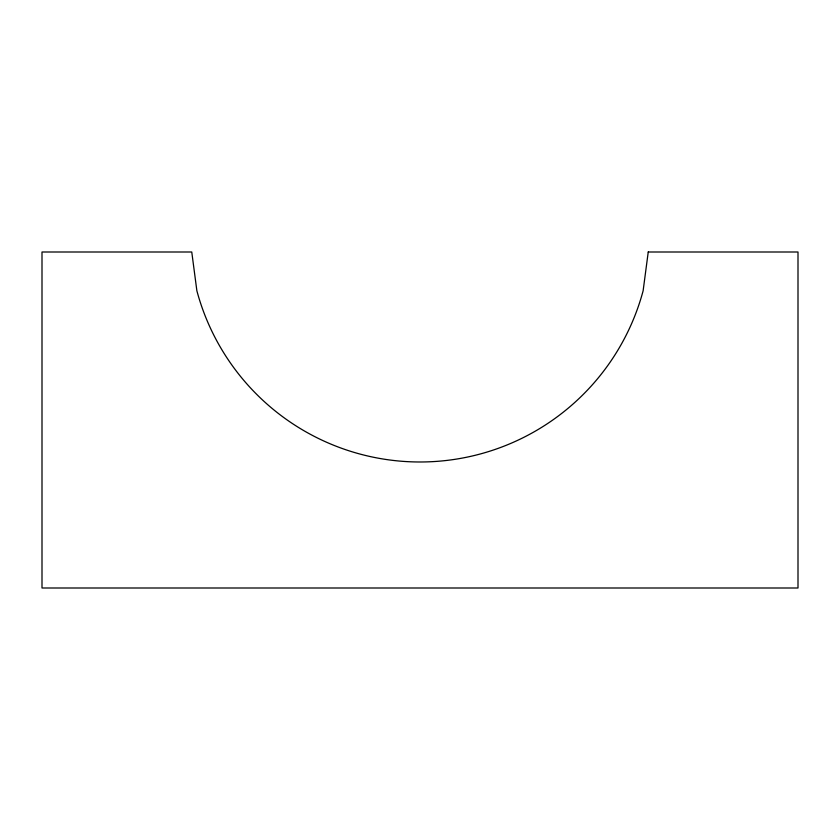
<?xml version="1.0" encoding="UTF-8"?>
<svg xmlns="http://www.w3.org/2000/svg" width="840" height="840" viewBox="0 0 840 840"><rect width="100%" height="100%" fill="white"/><g stroke="black" fill="none" stroke-linecap="round" stroke-linejoin="round"><path stroke-width="1.26" d="M648.239 252L643.125 290.787A231 231 0 0 1 196.875 290.787L191.762 252L42 252L42 588L798 588L798 252L648.239 252"/></g></svg>
